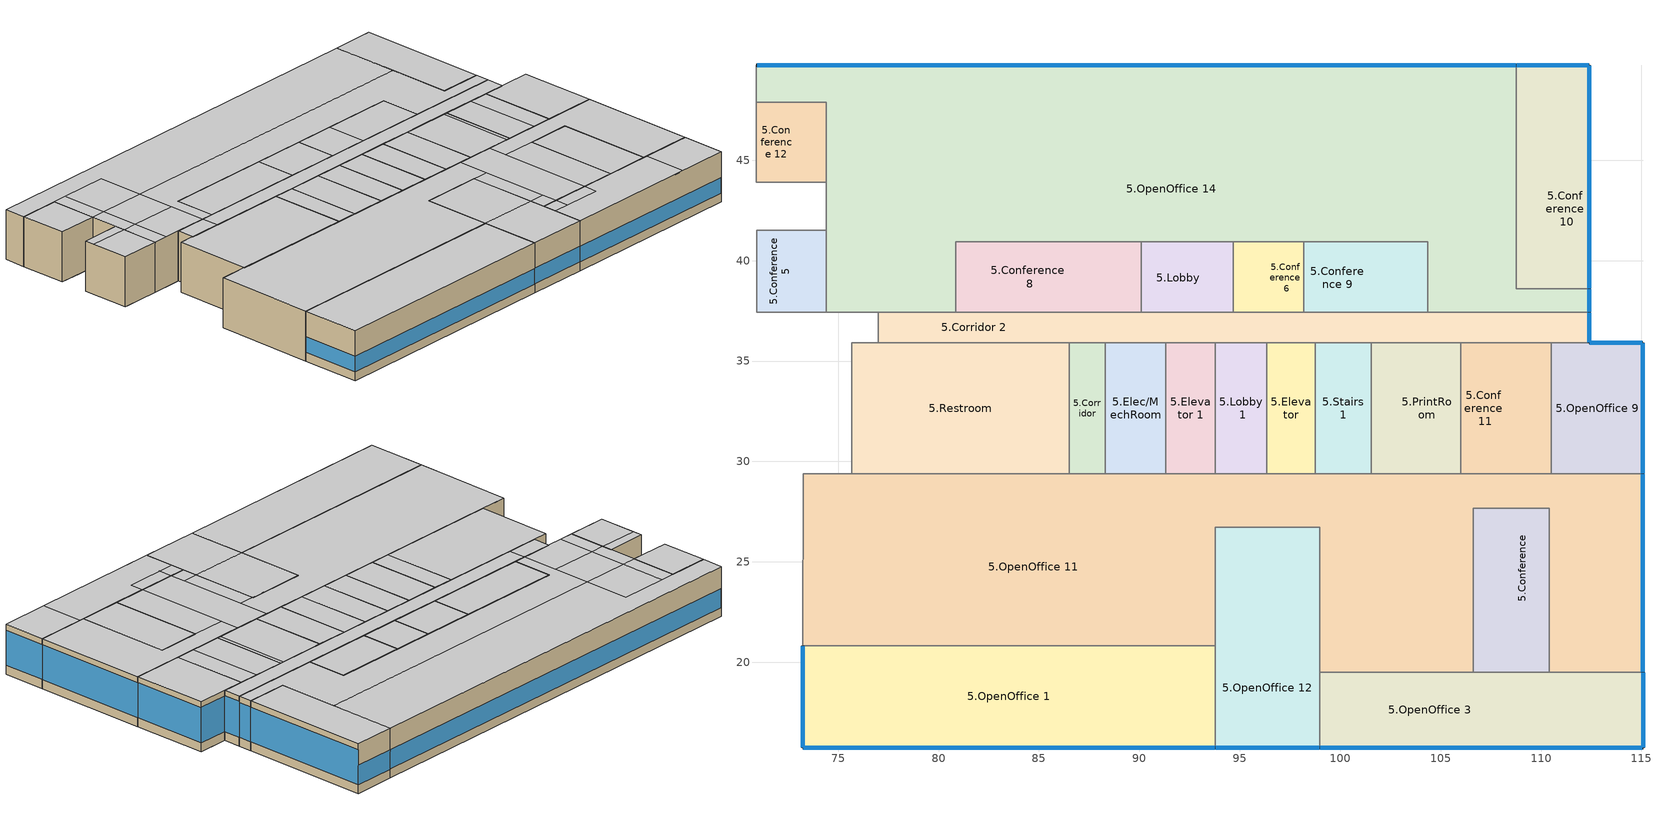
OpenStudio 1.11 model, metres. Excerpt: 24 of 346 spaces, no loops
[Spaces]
5.OpenOffice 1
 floor to 4.Conference 8: 93.77,20.83 93.77,15.75 73.24,15.75 73.24,20.83 z19.35
 wall outside: 73.24,20.83 73.24,15.75 93.77,15.75 z19.35:23.62
 wall to 5.OpenOffice 11: 93.77,20.83 73.24,20.83 z19.35:23.62
 wall to 5.OpenOffice 12: 93.77,15.75 93.77,20.83 z19.35:23.62
 window: 73.27,15.75 93.75,15.75 z20.12:21.43; 73.24,20.81 73.24,15.78 z20.12:21.44
 ceiling to 6.OpenOffice 10: 93.77,15.75 93.77,20.83 73.24,20.83 73.24,15.75 z23.62
5.OpenOffice 12
 floor to 4.Corridor 11: 98.97,25.76 98.97,21.68 93.77,21.68 93.77,25.76 z19.35
 floor to 4.Conference 8: 98.97,21.68 98.97,15.75 93.77,15.75 93.77,21.68 z19.35
 floor to 4.Conference 10: 98.97,26.71 98.97,25.76 96.34,25.76 96.34,26.71 z19.35
 floor to 4.Corridor 5: 96.34,26.71 96.34,25.76 93.77,25.76 93.77,26.71 z19.35
 wall outside: 93.77,15.75 98.97,15.75 z19.35:23.62
 wall to 5.OpenOffice 11: 98.97,19.51 98.97,26.71 93.77,26.71 93.77,25.76 93.77,20.83 z19.35:23.62
 wall to 5.OpenOffice 3: 98.97,15.75 98.97,19.51 z19.35:23.62
 window: 93.8,15.75 98.95,15.75 z20.12:21.44
 ceiling to 6.OpenOffice 19: 98.97,15.75 98.97,20.83 93.77,20.83 93.77,15.75 z23.62
 ceiling to 6.OpenOffice 1: 98.97,20.83 98.97,26.71 93.77,26.71 93.77,20.83 z23.62
5.OpenOffice 3
 floor to 4.Conference 8: 109.96,19.51 109.96,15.75 98.97,15.75 98.97,19.51 z19.35
 floor to 4.Conference 2: 115.08,19.51 115.08,15.75 109.96,15.75 109.96,19.51 z19.35
 wall outside: 98.97,15.75 115.08,15.75 115.08,19.51 z19.35:23.62
 wall to 5.OpenOffice 11: 106.62,19.51 98.97,19.51 / 115.08,19.51 110.41,19.51 z19.35:23.62
 wall to 5.Conference: 110.41,19.51 106.62,19.51 z19.35:23.62
 window: 99,15.75 115.05,15.75 z20.12:21.43; 115.08,15.78 115.08,19.49 z20.12:23.09
 ceiling to 6.OpenOffice 19: 110.74,15.75 110.74,19.51 103.64,19.51 103.64,18.29 98.97,18.29 98.97,15.75 z23.62; 100.35,18.29 100.35,19.51 98.97,19.51 98.97,18.29 z23.62
 ceiling to 6.Conference: 115.08,15.75 115.08,19.51 110.74,19.51 110.74,15.75 z23.62
 ceiling to 6.OpenOffice 16: 103.64,18.29 103.64,19.51 100.35,19.51 100.35,18.29 z23.62
5.OpenOffice 11
 floor to 4.Corridor 11: 106.62,25.76 106.62,21.68 98.97,21.68 98.97,25.76 z19.35; 77.75,29.38 77.75,25.76 93.77,25.76 93.77,21.68 75.68,21.68 75.68,29.38 z19.35
 floor to 4.Corridor 4: 75.68,25.76 75.68,21.68 73.24,21.68 73.26,25.76 z19.35
 floor to 4.Conference 3: 93.77,29.38 93.77,25.76 89.02,25.76 89.02,29.38 z19.35
 floor to 4.Conference 2: 115.08,29.38 115.08,19.51 110.41,19.51 110.41,27.67 109.96,27.67 109.96,29.38 z19.35
 floor to 4.Corridor 5: 96.34,29.38 96.34,26.71 93.77,26.71 93.77,29.38 z19.35
 floor to 4.Conference 10: 102.61,29.38 102.61,25.76 98.97,25.76 98.97,26.71 96.34,26.71 96.34,29.38 z19.35
 floor to 4.Conference 8: 93.77,21.68 93.77,20.83 73.24,20.83 73.24,21.68 z19.35; 106.62,21.68 106.62,19.51 98.97,19.51 98.97,21.68 z19.35
 floor to 4.Conference 7: 108.28,29.38 108.28,27.67 106.62,27.67 106.62,25.76 102.61,25.76 102.61,29.38 z19.35
 floor to 4.Corridor 8: 89.02,29.38 89.02,25.76 86.5,25.76 86.5,29.38 z19.35
 floor to 4.Conference: 86.5,29.38 86.5,25.76 77.75,25.76 77.75,29.38 z19.35
 floor to 4.Elec/MechRoom 1: 75.68,29.38 75.68,25.76 73.26,25.76 73.27,29.38 z19.35
 floor to 4.Corridor 6: 109.96,29.38 109.96,27.67 108.28,27.67 108.28,29.38 z19.35
 wall outside (Spandrel Wall Const): 115.08,19.51 115.08,29.38 z19.35:23.62
 wall to 5.Elevator 1: 93.77,29.38 91.32,29.38 z19.35:23.62
 wall to 5.Lobby 1: 96.34,29.38 93.77,29.38 z19.35:23.62
 wall to 5.Elevator: 98.75,29.38 96.34,29.38 z19.35:23.62
 wall to 5.Stairs 1: 101.54,29.38 98.75,29.38 z19.35:23.62
 wall to 5.PrintRoom: 106,29.38 102.61,29.38 101.54,29.38 z19.35:23.62
 wall to 5.Conference 11: 110.5,29.38 106,29.38 z19.35:23.62
 wall to 5.OpenOffice 9: 115.08,29.38 110.5,29.38 z19.35:23.62
 wall to 5.Conference: 106.62,19.51 106.62,27.67 110.41,27.67 110.41,19.51 z19.35:23.62
 wall to 5.OpenOffice 7: 73.27,29.38 73.24,20.83 z19.35:23.62
 wall to 5.Elec/MechRoom 1: 75.68,29.38 73.27,29.38 z19.35:23.62
 wall to 5.Restroom: 86.5,29.38 75.68,29.38 z19.35:23.62
 wall to 5.Corridor: 88.31,29.38 86.5,29.38 z19.35:23.62
 wall to 5.Elec/MechRoom: 91.32,29.38 88.31,29.38 z19.35:23.62
 window: 115.08,19.54 115.08,29.35 z20.12:23.09
 ceiling to 6.OpenOffice 19: 100.35,19.51 100.35,20.83 98.97,20.83 98.97,19.51 z23.62
 ceiling to 6.OpenOffice 13: 106.62,19.51 106.62,27.67 103.64,27.67 103.64,19.51 z23.62; 115.08,19.51 115.08,29.38 103.64,29.38 103.64,27.67 110.41,27.67 110.41,19.51 z23.62
 ceiling to 6.OpenOffice 16: 103.64,19.51 103.64,29.38 100.35,29.38 100.35,19.51 z23.62
 ceiling to 6.OpenOffice 1: 93.77,20.83 93.77,26.71 100.35,26.71 100.35,29.38 73.27,29.38 73.24,20.83 z23.62; 100.35,20.83 100.35,26.71 98.97,26.71 98.97,20.83 z23.62
5.Conference
 floor to 4.Conference 8: 106.62,21.68 109.96,21.68 109.96,19.51 106.62,19.51 z19.35
 floor to 4.Conference 2: 110.41,27.67 110.41,19.51 109.96,19.51 109.96,27.67 z19.35
 floor to 4.Conference 7: 108.28,27.67 108.28,25.76 106.62,25.76 106.62,27.67 z19.35
 floor to 4.Corridor 6: 109.96,27.67 109.96,21.68 108.28,21.68 108.28,27.67 z19.35
 floor to 4.Corridor 11: 108.28,25.76 108.28,21.68 106.62,21.68 106.62,25.76 z19.35
 ceiling to 6.OpenOffice 13: 110.41,19.51 110.41,27.67 106.62,27.67 106.62,19.51 z23.62
5.Restroom
 floor to 4.OpenOffice 8: 86.5,35.92 86.5,29.38 75.68,29.38 75.68,35.92 z19.35
 wall to 5.Elec/MechRoom 1: 75.68,35.92 75.68,29.38 z19.35:23.62
 wall to 5.Corridor 3: 77,35.92 75.68,35.92 z19.35:23.62
 wall to 5.Corridor 2: 86.5,35.92 77,35.92 z19.35:23.62
 wall to 5.Corridor: 86.5,29.38 86.5,35.92 z19.35:23.62
 ceiling to 6.Restroom: 86.5,29.38 86.5,35.92 75.68,35.92 75.68,29.38 z23.62
5.Corridor
 floor to 4.Corridor 9: 88.31,35.92 88.31,29.38 86.5,29.38 86.5,35.92 z19.35
 wall to 5.Corridor 2: 88.31,35.92 86.5,35.92 z19.35:23.62
 wall to 5.Elec/MechRoom: 88.31,29.38 88.31,35.92 z19.35:23.62
 ceiling to 6.Corridor 3: 88.31,29.38 88.31,35.92 86.5,35.92 86.5,29.38 z23.62
5.Elec/MechRoom
 floor to 4.Elec/MechRoom: 91.32,35.92 91.32,29.38 88.31,29.38 88.31,35.92 z19.35
 wall to 5.Elevator 1: 91.32,29.38 91.32,35.92 z19.35:23.62
 wall to 5.Corridor 2: 91.32,35.92 88.31,35.92 z19.35:23.62
 ceiling to 6.Elec/MechRoom 1: 91.32,29.38 91.32,35.92 88.31,35.92 88.31,29.38 z23.62
5.Elevator 1
 floor to 4.Elevator: 93.77,35.92 93.77,29.38 91.32,29.38 91.32,35.92 z19.35
 wall to 5.Corridor 2: 93.77,35.92 91.32,35.92 z19.35:23.62
 wall to 5.Lobby 1: 93.77,29.38 93.77,35.92 z19.35:23.62
 ceiling to 6.Elevator: 93.77,29.38 93.77,35.92 91.32,35.92 91.32,29.38 z23.62
5.Lobby 1
 floor to 4.Lobby 1: 96.34,35.92 96.34,29.38 93.77,29.38 93.77,35.92 z19.35
 wall to 5.Elevator: 96.34,29.38 96.34,35.92 z19.35:23.62
 wall to 5.Corridor 2: 96.34,35.92 93.77,35.92 z19.35:23.62
 ceiling to 6.Lobby: 96.34,29.38 96.34,35.92 93.77,35.92 93.77,29.38 z23.62
5.Elevator
 floor to 4.Elevator 1: 98.75,35.92 98.75,29.38 96.34,29.38 96.34,35.92 z19.35
 wall to 5.Stairs 1: 98.75,29.38 98.75,35.92 z19.35:23.62
 wall to 5.Corridor 2: 98.75,35.92 96.34,35.92 z19.35:23.62
 ceiling to 6.Elevator 1: 98.75,29.38 98.75,35.92 96.34,35.92 96.34,29.38 z23.62
5.Stairs 1
 floor to 4.Stairs: 101.54,35.92 101.54,29.38 98.75,29.38 98.75,35.92 z19.35
 wall to 5.PrintRoom: 101.54,29.38 101.54,35.92 z19.35:23.62
 wall to 5.Corridor 2: 101.54,35.92 98.75,35.92 z19.35:23.62
 ceiling to 6.Stair: 101.54,29.38 101.54,35.92 98.75,35.92 98.75,29.38 z23.62
5.PrintRoom
 floor to 4.OpenOffice 9: 102.61,35.92 102.61,29.38 101.54,29.38 101.54,35.92 z19.35
 floor to 4.Conference 7: 106,35.92 106,29.38 102.61,29.38 102.61,35.92 z19.35
 wall to 5.Conference 11: 106,29.38 106,35.92 z19.35:23.62
 wall to 5.Corridor 2: 106,35.92 102.61,35.92 101.54,35.92 z19.35:23.62
 ceiling to 6.PrintRoom: 105.68,29.38 105.68,35.92 101.54,35.92 101.54,29.38 z23.62
 ceiling to 6.OpenOffice 8: 106,29.38 106,35.92 105.68,35.92 105.68,29.38 z23.62
5.Conference 11
 floor to 4.Conference 7: 108.28,35.92 108.28,29.38 106,29.38 106,35.92 z19.35
 floor to 4.Corridor 6: 109.96,35.92 109.96,29.38 108.28,29.38 108.28,35.92 z19.35
 floor to 4.Conference 2: 110.5,35.92 110.5,29.38 109.96,29.38 109.96,35.92 z19.35
 wall to 5.Corridor 2: 110.5,35.92 106,35.92 z19.35:23.62
 wall to 5.OpenOffice 9: 110.5,29.38 110.5,35.92 z19.35:23.62
 ceiling to 6.OpenOffice 8: 108.75,29.38 108.75,35.92 106,35.92 106,29.38 z23.62
 ceiling to 6.OpenOffice 21: 110.5,29.38 110.5,35.92 108.75,35.92 108.75,29.38 z23.62
5.OpenOffice 9
 floor to 4.Conference 2: 115.08,35.92 115.08,29.38 110.5,29.38 110.5,35.92 z19.35
 wall outside (Spandrel Wall Const): 115.08,29.38 115.08,35.92 112.41,35.92 z19.35:23.62
 wall to 5.Corridor 2: 112.41,35.92 110.5,35.92 z19.35:23.62
 window: 115.05,35.92 112.44,35.92 z20.12:23.14; 115.08,29.4 115.08,35.89 z20.12:23.1
 ceiling to 6.OpenOffice 21: 115.08,29.38 115.08,35.92 110.5,35.92 110.5,29.38 z23.62
5.Corridor 2
 floor to 4.Corridor 7: 86.5,37.43 86.5,35.92 77,35.92 77,37.43 z19.35
 floor to 4.Conference 7: 102.61,37.43 108.28,37.43 108.28,35.92 102.61,35.92 z19.35
 floor to 4.Conference 2: 112.41,37.43 112.41,35.92 109.96,35.92 109.96,37.43 z19.35
 floor to 4.Corridor 6: 109.96,37.43 109.96,35.92 108.28,35.92 108.28,37.43 z19.35
 floor to 4.Storage: 93.77,37.43 93.77,35.92 88.31,35.92 88.31,37.43 z19.35
 floor to 4.Corridor: 96.34,37.43 96.34,35.92 93.77,35.92 93.77,37.43 z19.35; 102.61,37.43 102.61,35.92 101.54,35.92 101.54,37.43 z19.35
 floor to 4.Lobby: 101.54,37.43 101.54,35.92 96.34,35.92 96.34,37.43 z19.35
 floor to 4.Corridor 3: 88.31,37.43 88.31,35.92 86.5,35.92 86.5,37.43 z19.35
 wall outside (Spandrel Wall Const): 112.41,35.92 112.41,37.43 z19.35:23.62
 wall to 5.Corridor 3: 77,37.43 77,35.92 z19.35:23.62
 wall to 5.OpenOffice 14: 80.85,37.43 77,37.43 / 112.41,37.43 104.37,37.43 z19.35:23.62
 wall to 5.Conference 8: 90.09,37.43 80.85,37.43 z19.35:23.62
 wall to 5.Lobby: 94.66,37.43 90.09,37.43 z19.35:23.62
 wall to 5.Conference 6: 98.18,37.43 94.66,37.43 z19.35:23.62
 wall to 5.Conference 9: 104.37,37.43 98.18,37.43 z19.35:23.62
 window: 112.41,35.94 112.41,37.41 z20.12:23.18
 ceiling to 6.Corridor 2: 79.8,35.92 79.8,37.43 77,37.43 77,35.92 z23.62
 ceiling to 6.OpenOffice 11: 112.41,35.92 112.41,37.43 79.8,37.43 79.8,35.92 z23.62
5.OpenOffice 14
 floor to 4.Corridor: 108.28,42.67 108.28,40.85 104.37,40.85 104.37,40.93 88.31,40.93 88.31,42.67 z19.35
 floor to 4.Conference 9: 108.76,49.72 108.76,42.67 82.39,42.67 82.39,40.93 80.85,40.93 80.85,37.43 74.42,37.43 74.42,47.88 72.91,47.88 72.91,49.72 z19.35
 floor to 4.Conference 2: 112.41,38.61 112.41,37.43 109.96,37.43 109.96,38.61 z19.35
 floor to 4.OpenOffice 4: 86.5,42.67 86.5,40.93 82.39,40.93 82.39,42.67 z19.35
 floor to 4.Conference 7: 108.28,40.85 108.28,37.43 104.37,37.43 104.37,40.85 z19.35
 floor to 4.Corridor 6: 108.76,42.67 108.76,38.61 109.96,38.61 109.96,37.43 108.28,37.43 108.28,42.67 z19.35
 floor to 4.Corridor 3: 88.31,42.67 88.31,40.93 86.5,40.93 86.5,42.67 z19.35
 floor to 4.Conference 6: 72.91,49.72 72.91,47.88 70.93,47.88 70.93,49.72 z19.35
 wall outside (Spandrel Wall Const): 108.76,49.72 70.93,49.72 / 112.41,37.43 112.41,38.61 z19.35:23.62
 wall to 5.Conference 12: 70.93,47.88 74.42,47.88 74.42,43.89 z19.35:23.62
 wall to 5.BreakRoom 1: 70.93,49.72 70.93,47.88 z19.35:23.62
 wall to 5.Conference 10: 112.41,38.61 108.76,38.61 108.76,49.72 z19.35:23.62
 wall to 5.Conference 9: 98.18,40.93 104.37,40.93 104.37,37.43 z19.35:23.62
 wall to 5.Conference 6: 94.66,40.93 98.18,40.93 z19.35:23.62
 wall to 5.Lobby: 90.09,40.93 94.66,40.93 z19.35:23.62
 wall to 5.Conference 8: 80.85,37.43 80.85,40.93 90.09,40.93 z19.35:23.62
 wall to 5.Corridor 3: 74.42,37.43 77,37.43 z19.35:23.62
 wall to 5.Conference 5: 74.42,41.51 74.42,37.43 z19.35:23.62
 wall to 5.Storage: 74.42,43.89 74.42,41.51 z19.35:23.62
 window: 108.73,49.72 70.96,49.72 z20.12:21.75; 112.41,37.46 112.41,38.58 z20.12:23.09
 ceiling to 6.Storage: 75.65,40.66 75.65,43.89 74.42,43.89 74.42,40.66 z23.62
 ceiling to 6.OpenOffice 3: 79.8,40.66 79.8,43.89 75.65,43.89 75.65,40.66 z23.62
 ceiling to 6.Corridor 2: 75.65,37.43 75.65,40.66 74.42,40.66 74.42,37.43 z23.62
 ceiling to 6.OpenOffice 18: 79.8,43.89 79.8,47.88 75.65,47.88 75.65,43.89 z23.62
 ceiling to 6.OpenOffice 12: 79.8,37.43 79.8,40.66 75.65,40.66 75.65,37.43 z23.62
 ceiling to 6.OpenOffice 11: 112.41,37.43 112.41,38.61 108.76,38.61 108.76,43.89 79.8,43.89 79.8,37.43 80.85,37.43 80.85,40.93 104.37,40.93 104.37,37.43 z23.62
 ceiling to 6.Conference 4: 75.65,43.89 75.65,47.88 74.42,47.88 74.42,43.89 z23.62
 ceiling to 6.OpenOffice 2: 108.76,43.89 108.76,49.72 70.93,49.72 70.93,47.88 79.8,47.88 79.8,43.89 z23.62
5.Conference 5
 floor to 4.Corridor 1: 72.91,41.51 72.91,37.43 71.36,37.43 71.36,41.51 z19.35
 floor to 4.Storage 1: 71.36,41.51 71.36,37.43 70.93,37.43 70.93,41.51 z19.35
 floor to 4.Conference 9: 74.42,41.51 74.42,37.43 72.91,37.43 72.91,41.51 z19.35
 wall to 5.BreakRoom: 70.93,41.51 70.93,37.43 z19.35:23.62
 wall to 5.Storage: 74.42,41.51 70.93,41.51 z19.35:23.62
 wall to 5.Corridor 3: 70.93,37.43 74.42,37.43 z19.35:23.62
 ceiling to 6.Conference 8: 74.42,37.43 74.42,40.66 70.93,40.66 70.93,37.43 z23.62
 ceiling to 6.Storage: 74.42,40.66 74.42,41.51 70.93,41.51 70.93,40.66 z23.62
5.Conference 8
 floor to 4.Storage: 90.09,40.85 90.09,37.43 88.31,37.43 88.31,40.85 z19.35
 floor to 4.Conference 9: 82.39,40.93 82.39,37.43 80.85,37.43 80.85,40.93 z19.35
 floor to 4.OpenOffice 4: 86.5,40.93 86.5,37.43 82.39,37.43 82.39,40.93 z19.35
 floor to 4.Corridor: 90.09,40.93 90.09,40.85 88.31,40.85 88.31,40.93 z19.35
 floor to 4.Corridor 3: 88.31,40.93 88.31,37.43 86.5,37.43 86.5,40.93 z19.35
 wall to 5.Lobby: 90.09,37.43 90.09,40.93 z19.35:23.62
 ceiling to 6.OpenOffice 11: 90.09,37.43 90.09,40.93 80.85,40.93 80.85,37.43 z23.62
5.Lobby
 floor to 4.Storage: 93.77,40.85 93.77,37.43 90.09,37.43 90.09,40.85 z19.35
 floor to 4.Corridor: 94.66,40.93 94.66,37.43 93.77,37.43 93.77,40.85 90.09,40.85 90.09,40.93 z19.35
 wall to 5.Conference 6: 94.66,37.43 94.66,40.93 z19.35:23.62
 ceiling to 6.OpenOffice 11: 94.66,37.43 94.66,40.93 90.09,40.93 90.09,37.43 z23.62
5.Conference 6
 floor to 4.Lobby: 98.18,40.85 98.18,37.43 96.34,37.43 96.34,40.85 z19.35
 floor to 4.Corridor: 98.18,40.93 98.18,40.85 96.34,40.85 96.34,37.43 94.66,37.43 94.66,40.93 z19.35
 wall to 5.Conference 9: 98.18,37.43 98.18,40.93 z19.35:23.62
 ceiling to 6.OpenOffice 11: 98.18,37.43 98.18,40.93 94.66,40.93 94.66,37.43 z23.62
5.Conference 9
 floor to 4.Lobby: 101.54,40.85 101.54,37.43 98.18,37.43 98.18,40.85 z19.35
 floor to 4.Corridor: 104.37,40.93 104.37,40.85 102.61,40.85 102.61,37.43 101.54,37.43 101.54,40.85 98.18,40.85 98.18,40.93 z19.35
 floor to 4.Conference 7: 104.37,40.85 104.37,37.43 102.61,37.43 102.61,40.85 z19.35
 ceiling to 6.OpenOffice 11: 104.37,37.43 104.37,40.93 98.18,40.93 98.18,37.43 z23.62
5.Conference 10
 floor to 4.Conference 9: 112.41,49.72 112.41,46.55 109.96,46.55 109.96,42.67 108.76,42.67 108.76,49.72 z19.35
 floor to 4.Corridor 6: 109.96,42.67 109.96,38.61 108.76,38.61 108.76,42.67 z19.35
 floor to 4.Conference 2: 112.41,46.55 112.41,38.61 109.96,38.61 109.96,46.55 z19.35
 wall outside (Spandrel Wall Const): 112.41,38.61 112.41,49.72 108.76,49.72 z19.35:23.62
 window: 112.41,38.63 112.41,49.7 z20.12:23.09; 112.39,49.72 108.78,49.72 z20.12:21.77
 ceiling to 6.Conference 1: 112.41,38.61 112.41,49.72 108.76,49.72 108.76,38.61 z23.62
5.Conference 12
 floor to 4.Conference 6: 72.91,47.88 72.91,43.89 70.93,43.89 70.93,47.88 z19.35
 floor to 4.Conference 9: 74.42,47.88 74.42,43.89 72.91,43.89 72.91,47.88 z19.35
 wall to 5.Storage: 70.93,43.89 74.42,43.89 z19.35:23.62
 wall to 5.BreakRoom 1: 70.93,47.88 70.93,43.89 z19.35:23.62
 ceiling to 6.Conference 4: 74.42,43.89 74.42,47.88 70.93,47.88 70.93,43.89 z23.62
[Building]
Building 1: Space Type=OpenOffice; Default Construction Set=Proposed Construction Set; Default Schedule Set=90.1-2007 - Office - OpenOffice Schedule Set
[ClimateZones]
Climate Zone Institution Name 1=ASHRAE; Climate Zone Document Name 1=ANSI/ASHRAE Standard 169; Climate Zone Document Year 1=2006; Climate Zone Institution Name 2=CEC; Climate Zone Document Name 2=California Climate Zone Descriptions; Climate Zone Document Year 2=1995
[Site]
Denver Intl Ap: Latitude {deg}=39.83; Longitude {deg}=-104.65; Time Zone {hr}=-7; Elevation {m}=1650
[SizingPeriod:DesignDay] Barometric Pressure {Pa}=83011; Sky Clearness=0; Rain Indicator=0; Snow Indicator=0; Day of Month=21; Daylight Saving Time Indicator=0; Dry-Bulb Temperature Range Modifier Type=DefaultMultipliers
Name | Maximum Dry-Bulb Temperature {C} | Daily Dry-Bulb Temperature Range {deltaC} | Humidity Indicating Conditions at Maximum Dry-Bulb | Wind Speed {m/s} | Wind Direction {deg} | Month | Day Type | Humidity Indicating Type | Solar Model Indicator | ASHRAE Taub | ASHRAE Taud
Denver Intl Ap Ann Clg .4% Condns DP=>MDB | 19.9 | 15.2 | 16 | 4.2 | 80 | 7 | SummerDesignDay | Dewpoint | ASHRAETau | 0.424 | 2.012
Denver Intl Ap Ann Hum_n 99.6% Condns DP=>MCDB | -11.7 | 0 | -21.5 | 3.3 | 160 | 12 | WinterDesignDay | Dewpoint | ASHRAEClearSky
Denver Intl Ap Ann Htg 99.6% Condns DB | -17.4 | 0 | -17.4 | 3.3 | 160 | 12 | WinterDesignDay | Wetbulb | ASHRAEClearSky
Denver Intl Ap Ann Clg .4% Condns WB=>MDB | 27.3 | 15.2 | 18.3 | 4.2 | 80 | 7 | SummerDesignDay | Wetbulb | ASHRAETau | 0.424 | 2.012
[Construction]
ExtSlabCarpet 4in ClimateZone 1-8: MAT-CC05 4 HW CONCRETE, CP02 CARPET PAD
Exterior Door: F08 Metal surface, I01 25mm insulation board
Interior Ceiling: M11 100mm lightweight concrete, F05 Ceiling air space resistance, F16 Acoustic tile
Interior Door; Interior Partition: G05 25mm wood
Interior Floor: F16 Acoustic tile, F05 Ceiling air space resistance, M11 100mm lightweight concrete
Interior Wall: G01a 19mm gypsum board, F04 Wall air space resistance, G01a 19mm gypsum board
Interior Window: Clear 3mm
90.1-2007 Nonres 5B Skylight without Curb: Theoretical Glass [146]
VE 1-45 C: VE 1-45 WM
Spandrel Wall Const: MAT-SHEATH 1, Wall Insulation Spandrel, 1/2IN Gypsum 1
Precast Concrete Panel Wall Construction: MAT-SHEATH 1, Wall Insulation Precast concrete panels, 1/2IN Gypsum 1
R-30 Roof Construction: Roof Membrane 1, Roof Insulation [14]_R-value 30.0 (ft^2*h*R/Btu), Metal Decking 1
[Material] Thermal Absorptance=0.9
Name | Roughness | Thickness {m} | Conductivity {W/m-K} | Density {kg/m3} | Specific Heat {J/kg-K} | Solar Absorptance | Visible Absorptance
Wall Insulation Spandrel | MediumRough | 0.0508 | 0.0432 | 91 | 837 | 0.5 | 0.5
MAT-CC05 4 HW CONCRETE | Rough | 0.1016 | 1.311 | 2240 | 836.8 | 0.7 | 0.7
F08 Metal surface | Smooth | 0.0008 | 45.28 | 7824 | 500 | 0.7 | 0.7
I01 25mm insulation board | MediumRough | 0.0254 | 0.03 | 43 | 1210 | 0.7 | 0.7
M11 100mm lightweight concrete | MediumRough | 0.1016 | 0.53 | 1280 | 840 | 0.7 | 0.7
F16 Acoustic tile | MediumSmooth | 0.0191 | 0.06 | 368 | 590 | 0.7 | 0.7
G05 25mm wood | MediumSmooth | 0.0254 | 0.15 | 608 | 1630 | 0.7 | 0.7
G01a 19mm gypsum board | MediumSmooth | 0.019 | 0.16 | 800 | 1090 | 0.7 | 0.7
1/2IN Gypsum 1 | Smooth | 0.01271 | 0.16 | 784.9 | 830 | 0.92 | 0.92
Roof Membrane 1 | VeryRough | 0.0095 | 0.16 | 1121.29 | 1460 | 0.7 | 0.7
Metal Decking 1 | MediumSmooth | 0.001524 | 45.006 | 7680 | 418.4 | 0.7 | 0.3
Wall Insulation Precast concrete panels | MediumRough | 0.0949646 | 0.045 | 265 | 836.8 | 0.7 | 0.7
Roof Insulation [14]_R-value 30.0 (ft^2*h*R/Btu) | MediumRough | 0.258882 | 0.049 | 265 | 836.8 | 0.7 | 0.7
[Material:NoMass] Thermal Absorptance=0.9; Solar Absorptance=0.7
Name | Roughness | Thermal Resistance {m2-K/W} | Visible Absorptance
CP02 CARPET PAD | Smooth | 0.1 | 0.8
MAT-SHEATH 1 | Rough | 0.36256 | 0.7
[WindowMaterial:Glazing] Optical Data Type=SpectralAverage; Thickness {m}=0.003; Infrared Transmittance at Normal Incidence=0
Name | Solar Transmittance at Normal Incidence | Front Side Solar Reflectance at Normal Incidence | Back Side Solar Reflectance at Normal Incidence | Visible Transmittance at Normal Incidence | Front Side Visible Reflectance at Normal Incidence | Back Side Visible Reflectance at Normal Incidence | Front Side Infrared Hemispherical Emissivity | Back Side Infrared Hemispherical Emissivity | Conductivity {W/m-K} | Dirt Correction Factor for Solar and Visible Transmittance | Solar Diffusing
Clear 3mm | 0.837 | 0.075 | 0 | 0.898 | 0.081 | 0 | 0.84 | 0.84 | 0.9 | 1 | Yes
Theoretical Glass [146] | 0.481761 | 0.468239 | 0.468239 | 0.621562 | 0.328438 | 0.328438 | 0.9 | 0.9 | 0.03026
[WindowMaterial:SimpleGlazingSystem]
VE 1-45 WM: U-Factor {W/m2-K}=2.39623; Solar Heat Gain Coefficient=0.285; Visible Transmittance=0.336
[Material:AirGap]
Name | Thermal Resistance {m2-K/W}
F05 Ceiling air space resistance | 0.18
F04 Wall air space resistance | 0.15
[DefaultSurfaceConstructions]
Name | Floor Construction | Wall Construction | Roof Ceiling Construction
Default Surface Constructions 188 | Interior Floor | Interior Wall | Interior Ceiling
Default Surface Constructions 189 | ExtSlabCarpet 4in ClimateZone 1-8 | ExtSlabCarpet 4in ClimateZone 1-8 | ExtSlabCarpet 4in ClimateZone 1-8
Default Surface Constructions 187 adj ext wall insulation adj ext wall insulation adj roof insulation | ExtSlabCarpet 4in ClimateZone 1-8 | Precast Concrete Panel Wall Construction | R-30 Roof Construction
[DefaultSubSurfaceConstructions]
Name | Fixed Window Construction | Operable Window Construction | Door Construction | Skylight Construction | Tubular Daylight Dome Construction | Tubular Daylight Diffuser Construction
Default Sub Surface Constructions 125 | VE 1-45 C | VE 1-45 C | Exterior Door | 90.1-2007 Nonres 5B Skylight without Curb | Interior Window | Interior Window
Default Sub Surface Constructions 126 | Interior Window | Interior Window | Interior Door
[DefaultConstructionSet]
Proposed Construction Set: Default Exterior Surface Constructions=Default Surface Constructions 187 adj ext wall insulation adj ext wall insulation adj roof insulation; Default Interior Surface Constructions=Default Surface Constructions 188; Default Ground Contact Surface Constructions=Default Surface Constructions 189; Default Exterior SubSurface Constructions=Default Sub Surface Constructions 125; Default Interior SubSurface Constructions=Default Sub Surface Constructions 126; Interior Partition Construction=Interior Partition
[SpaceType] Standards Building Type=Office
Name | Default Schedule Set | Design Specification Outdoor Air Object | Standards Space Type
Conference | 90.1-2007 - Office - Conference Schedule Set | 90.1-2007 - Office - Conference Ventilation | Conference
Corridor | 90.1-2007 - Office - Corridor Schedule Set | 90.1-2007 - Office - Corridor Ventilation | Corridor
Elec/MechRoom | 90.1-2007 - Office - Elec/MechRoom Schedule Set | 90.1-2007 - Office - Elec/MechRoom Ventilation | Elec/MechRoom
Lobby | 90.1-2007 - Office - Lobby Schedule Set | 90.1-2007 - Office - Lobby Ventilation | Lobby
OpenOffice | 90.1-2007 - Office - OpenOffice Schedule Set | 90.1-2007 - Office - OpenOffice Ventilation | OpenOffice
PrintRoom | 90.1-2007 - Office - PrintRoom Schedule Set | 90.1-2007 - Office - PrintRoom Ventilation | PrintRoom
Restroom | 90.1-2007 - Office - Restroom Schedule Set | 90.1-2007 - Office - Restroom Ventilation | Restroom
Stair | 90.1-2007 - Office - Stair Schedule Set | 90.1-2007 - Office - Stair Ventilation | Stair
Elevator |  |  | Corridor
Stairs | 90.1-2007 - Retail - Back_Space Schedule Set | 90.1-2007 - Retail - Back_Space Ventilation | Stair
[DefaultScheduleSet]
Name | Number of People Schedule | People Activity Level Schedule | Lighting Schedule | Electric Equipment Schedule | Infiltration Schedule
90.1-2007 - Office - Conference Schedule Set; 90.1-2007 - Office - Corridor Schedule Set; 90.1-2007 - Office - Lobby Schedule Set; 90.1-2007 - Office - OpenOffice Schedule Set; 90.1-2007 - Office - PrintRoom Schedule Set; 90.1-2007 - Office - Restroom Schedule Set | Medium Office Bldg Occ | Medium Office Activity | Office Bldg Light | Medium Office Bldg Equip | Medium Office Infil Quarter On
90.1-2007 - Office - Elec/MechRoom Schedule Set |  |  | Office Bldg Light | Medium Office Bldg Equip | Medium Office Infil Quarter On
90.1-2007 - Office - Stair Schedule Set |  |  | Office Bldg Light |  | Medium Office Infil Quarter On
90.1-2007 - Retail - Back_Space Schedule Set | Retail Bldg Occ | Retail Activity | Retail Bldg Light | Retail Bldg Equip | Retail Infil Half On
[Lights:Definition] Design Level Calculation Method=Watts/Area
Name | Watts per Space Floor Area {W/m2}
90.1-2007 - Office - Conference Lights Definition | 6.78126
90.1-2007 - Office - Corridor Lights Definition | 5.27432
90.1-2007 - Office - Elec/MechRoom Lights Definition | 6.45835
90.1-2007 - Office - Lobby Lights Definition | 16.5764
90.1-2007 - Office - OpenOffice Lights Definition | 3.33681
90.1-2007 - Office - PrintRoom Lights Definition | 11.8403
90.1-2007 - Office - Restroom Lights Definition | 7.31946
90.1-2007 - Office - Stair Lights Definition | 3.65973
90.1-2007 - Retail - Back_Space Lights Definition | 8.61113
[Lights]
Name | Lights Definition | Space or SpaceType
90.1-2007 - Office - Conference Lights | 90.1-2007 - Office - Conference Lights Definition | Conference
90.1-2007 - Office - Corridor Lights | 90.1-2007 - Office - Corridor Lights Definition | Corridor
90.1-2007 - Office - Elec/MechRoom Lights | 90.1-2007 - Office - Elec/MechRoom Lights Definition | Elec/MechRoom
90.1-2007 - Office - Lobby Lights | 90.1-2007 - Office - Lobby Lights Definition | Lobby
90.1-2007 - Office - OpenOffice Lights | 90.1-2007 - Office - OpenOffice Lights Definition | OpenOffice
90.1-2007 - Office - PrintRoom Lights | 90.1-2007 - Office - PrintRoom Lights Definition | PrintRoom
90.1-2007 - Office - Restroom Lights | 90.1-2007 - Office - Restroom Lights Definition | Restroom
90.1-2007 - Office - Stair Lights | 90.1-2007 - Office - Stair Lights Definition | Stair
90.1-2007 - Retail - Back_Space Lights 1 | 90.1-2007 - Retail - Back_Space Lights Definition | Stairs
[DesignSpecification:OutdoorAir] Outdoor Air Method=Sum
Name | Outdoor Air Flow per Person {m3/s-person} | Outdoor Air Flow per Floor Area {m3/s-m2}
90.1-2007 - Office - Conference Ventilation; 90.1-2007 - Office - Lobby Ventilation; 90.1-2007 - Office - OpenOffice Ventilation | 0.00235974 | 0.0003048
90.1-2007 - Office - Corridor Ventilation; 90.1-2007 - Office - PrintRoom Ventilation; 90.1-2007 - Office - Restroom Ventilation; 90.1-2007 - Office - Stair Ventilation |  | 0.0003048
90.1-2007 - Office - Elec/MechRoom Ventilation; 90.1-2007 - Retail - Back_Space Ventilation |  | 0.0006096
[People:Definition] Number of People Calculation Method=People/Area; Fraction Radiant=0.3
Name | People per Space Floor Area {person/m2}
90.1-2007 - Office - Conference People Definition | 0.538196
90.1-2007 - Office - Corridor People Definition | 0.0107639
90.1-2007 - Office - Lobby People Definition; 90.1-2007 - Office - PrintRoom People Definition; 90.1-2007 - Office - Restroom People Definition | 0.107639
90.1-2007 - Office - OpenOffice People Definition | 0.0565105
90.1-2007 - Retail - Back_Space People Definition | 0.0358438
[People]
Name | People Definition | Space or SpaceType
90.1-2007 - Office - Conference People | 90.1-2007 - Office - Conference People Definition | Conference
90.1-2007 - Office - Corridor People | 90.1-2007 - Office - Corridor People Definition | Corridor
90.1-2007 - Office - Lobby People | 90.1-2007 - Office - Lobby People Definition | Lobby
90.1-2007 - Office - OpenOffice People | 90.1-2007 - Office - OpenOffice People Definition | OpenOffice
90.1-2007 - Office - PrintRoom People | 90.1-2007 - Office - PrintRoom People Definition | PrintRoom
90.1-2007 - Office - Restroom People | 90.1-2007 - Office - Restroom People Definition | Restroom
90.1-2007 - Retail - Back_Space People 1 | 90.1-2007 - Retail - Back_Space People Definition | Stairs
[SpaceInfiltration:DesignFlowRate] Design Flow Rate Calculation Method=Flow/ExteriorArea; Flow per Exterior Surface Area {m3/s-m2}=0.000226568
Name | Space or SpaceType
90.1-2007 - Office - Conference Infiltration | Conference
90.1-2007 - Office - Corridor Infiltration | Corridor
90.1-2007 - Office - Elec/MechRoom Infiltration | Elec/MechRoom
90.1-2007 - Office - Lobby Infiltration | Lobby
90.1-2007 - Office - OpenOffice Infiltration | OpenOffice
90.1-2007 - Office - PrintRoom Infiltration | PrintRoom
90.1-2007 - Office - Restroom Infiltration | Restroom
90.1-2007 - Office - Stair Infiltration | Stair
90.1-2007 - Retail - Back_Space Infiltration 1 | Stairs
[ElectricEquipment:Definition] Design Level Calculation Method=Watts/Area
Name | Watts per Space Floor Area {W/m2}
90.1-2007 - Office - Conference Electric Equipment Definition | 3.98265
90.1-2007 - Office - Corridor Electric Equipment Definition | 1.72223
90.1-2007 - Office - Elec/MechRoom Electric Equipment Definition | 2.90626
90.1-2007 - Office - Lobby Electric Equipment Definition; 90.1-2007 - Office - Restroom Electric Equipment Definition | 0.753474
90.1-2007 - Office - OpenOffice Electric Equipment Definition | 7.64238
90.1-2007 - Office - PrintRoom Electric Equipment Definition | 30.0313
Elevator Load | 107.639
90.1-2007 - Retail - Back_Space Electric Equipment Definition | 5.8771
[ElectricEquipment]
Name | Electric Equipment Definition | Space or SpaceType | Schedule
90.1-2007 - Office - Conference Electric Equipment | 90.1-2007 - Office - Conference Electric Equipment Definition | Conference
90.1-2007 - Office - Corridor Electric Equipment | 90.1-2007 - Office - Corridor Electric Equipment Definition | Corridor
90.1-2007 - Office - Elec/MechRoom Electric Equipment | 90.1-2007 - Office - Elec/MechRoom Electric Equipment Definition | Elec/MechRoom
90.1-2007 - Office - Lobby Electric Equipment | 90.1-2007 - Office - Lobby Electric Equipment Definition | Lobby
90.1-2007 - Office - OpenOffice Electric Equipment | 90.1-2007 - Office - OpenOffice Electric Equipment Definition | OpenOffice
90.1-2007 - Office - PrintRoom Electric Equipment | 90.1-2007 - Office - PrintRoom Electric Equipment Definition | PrintRoom
90.1-2007 - Office - Restroom Electric Equipment | 90.1-2007 - Office - Restroom Electric Equipment Definition | Restroom
Electric Equipment 1 | Elevator Load | Elevator | Elevator Commerical Sch
90.1-2007 - Retail - Back_Space Electric Equipment 1 | 90.1-2007 - Retail - Back_Space Electric Equipment Definition | Stairs
[ThermostatSetpoint:DualSetpoint]
Name | Heating Setpoint Temperature Schedule | Cooling Setpoint Temperature Schedule
5.Corridor Zone Thermostat; 5.OpenOffice 1 Zone Thermostat; 5.Conference Zone Thermostat; 5.OpenOffice 3 Zone Thermostat; 5.Restroom Zone Thermostat; 5.Conference 5 Zone Thermostat; 5.Lobby Zone Thermostat; 5.Lobby 1 Zone Thermostat; 5.Conference 6 Zone Thermostat; 5.Corridor 2 Zone Thermostat; 5.OpenOffice 9 Zone Thermostat; 5.Conference 8 Zone Thermostat; 5.PrintRoom Zone Thermostat; 5.Conference 9 Zone Thermostat; 5.Conference 10 Zone Thermostat; 5.OpenOffice 11 Zone Thermostat; 5.OpenOffice 12 Zone Thermostat; 5.Conference 11 Zone Thermostat; 5.Conference 12 Zone Thermostat; 5.OpenOffice 14 Zone Thermostat | Medium Office HtgSetp | Medium Office ClgSetp
5.Elec/MechRoom Zone Thermostat; 5.Stairs 1 Zone Thermostat | Unit Heater Htg Sch | Unit Heater Clg Sch
[Space] Building Story=5
Name | Thermal Zone | Space Type
5.OpenOffice 1 | 5.OpenOffice 1 Zone
5.OpenOffice 12 | 5.OpenOffice 12 Zone
5.OpenOffice 3 | 5.OpenOffice 3 Zone
5.OpenOffice 11 | 5.OpenOffice 11 Zone
5.Conference | 5.Conference Zone | Conference
5.Restroom | 5.Restroom Zone | Restroom
5.Corridor | 5.Corridor Zone | Corridor
5.Elec/MechRoom | 5.Elec/MechRoom Zone | Elec/MechRoom
5.Elevator 1 | 5.Elevator 1 Zone | Elevator
5.Lobby 1 | 5.Lobby 1 Zone | Lobby
5.Elevator | 5.Elevator Zone | Elevator
5.Stairs 1 | 5.Stairs 1 Zone | Stairs
5.PrintRoom | 5.PrintRoom Zone | PrintRoom
5.Conference 11 | 5.Conference 11 Zone | Conference
5.OpenOffice 9 | 5.OpenOffice 9 Zone
5.Corridor 2 | 5.Corridor 2 Zone | Corridor
5.OpenOffice 14 | 5.OpenOffice 14 Zone
5.Conference 5 | 5.Conference 5 Zone | Conference
5.Conference 8 | 5.Conference 8 Zone | Conference
5.Lobby | 5.Lobby Zone | Lobby
5.Conference 6 | 5.Conference 6 Zone | Conference
5.Conference 9 | 5.Conference 9 Zone | Conference
5.Conference 10 | 5.Conference 10 Zone | Conference
5.Conference 12 | 5.Conference 12 Zone | Conference
[BuildingStory]
5
[ThermalZone] Use Ideal Air Loads=No
Name | Thermostat
5.Corridor Zone | 5.Corridor Zone Thermostat
5.OpenOffice 1 Zone | 5.OpenOffice 1 Zone Thermostat
5.Elec/MechRoom Zone | 5.Elec/MechRoom Zone Thermostat
5.Conference Zone | 5.Conference Zone Thermostat
5.OpenOffice 3 Zone | 5.OpenOffice 3 Zone Thermostat
5.Restroom Zone | 5.Restroom Zone Thermostat
5.Conference 5 Zone | 5.Conference 5 Zone Thermostat
5.Lobby Zone | 5.Lobby Zone Thermostat
5.Lobby 1 Zone | 5.Lobby 1 Zone Thermostat
5.Stairs 1 Zone | 5.Stairs 1 Zone Thermostat
5.Conference 6 Zone | 5.Conference 6 Zone Thermostat
5.Corridor 2 Zone | 5.Corridor 2 Zone Thermostat
5.OpenOffice 9 Zone | 5.OpenOffice 9 Zone Thermostat
5.Conference 8 Zone | 5.Conference 8 Zone Thermostat
5.Elevator Zone; 5.Elevator 1 Zone
5.PrintRoom Zone | 5.PrintRoom Zone Thermostat
5.Conference 9 Zone | 5.Conference 9 Zone Thermostat
5.Conference 10 Zone | 5.Conference 10 Zone Thermostat
5.OpenOffice 11 Zone | 5.OpenOffice 11 Zone Thermostat
5.OpenOffice 12 Zone | 5.OpenOffice 12 Zone Thermostat
5.Conference 11 Zone | 5.Conference 11 Zone Thermostat
5.Conference 12 Zone | 5.Conference 12 Zone Thermostat
5.OpenOffice 14 Zone | 5.OpenOffice 14 Zone Thermostat
[Schedule:Ruleset]
Name | Default Day Schedule | Summer Design Day Schedule | Winter Design Day Schedule
Office Bldg Light | Office Bldg Light Default Schedule | Office Bldg Light Summer Design Day | Office Bldg Light Winter Design Day
Medium Office HtgSetp | Medium Office HtgSetp Default Schedule | Medium Office HtgSetp Summer Design Day | Medium Office HtgSetp Winter Design Day
Medium Office ClgSetp | Medium Office ClgSetp Default Schedule | Medium Office ClgSetp Summer Design Day | Medium Office ClgSetp Winter Design Day
Medium Office Bldg Occ | Medium Office Bldg Occ Default Schedule | Medium Office Bldg Occ Summer Design Day | Medium Office Bldg Occ Winter Design Day
Medium Office Activity | Medium Office Activity Default Schedule | Medium Office Activity Summer Design Day | Medium Office Activity Winter Design Day
Medium Office Infil Quarter On | Medium Office Infil Quarter On Default Schedule | Medium Office Infil Quarter On Summer Design Day | Medium Office Infil Quarter On Winter Design Day
Medium Office Bldg Equip | Medium Office Bldg Equip Default Schedule | Medium Office Bldg Equip Summer Design Day | Medium Office Bldg Equip Winter Design Day
Unit Heater Htg Sch | Schedule Day 15
Unit Heater Clg Sch | Schedule Day 16
Elevator Commerical Sch | Schedule Day 17
Retail Bldg Occ | Retail Bldg Occ Default Schedule | Retail Bldg Occ Summer Design Day | Retail Bldg Occ Winter Design Day
Retail Activity | Retail Activity Default Schedule | Retail Activity Summer Design Day | Retail Activity Winter Design Day
Retail Bldg Light | Retail Bldg Light Default Schedule | Retail Bldg Light Summer Design Day | Retail Bldg Light Winter Design Day
Retail Bldg Equip | Retail Bldg Equip Default Schedule | Retail Bldg Equip Summer Design Day | Retail Bldg Equip Winter Design Day
Retail Infil Half On | Retail Infil Half On Default Schedule | Retail Infil Half On Summer Design Day | Retail Infil Half On Winter Design Day
[Schedule:Day]
Office Bldg Light Default Schedule: 5, 0, 0.05, 7, 0, 0.1, 8, 0, 0.3, 17, 0, 0.9, 18, 0, 0.7, 20, 0, 0.5, 22, 0, 0.3, 23, 0, 0.1, 24, 0, 0.05
Office Bldg Light Summer Design Day; Medium Office Infil Quarter On Rule 1 Day Schedule; Medium Office Bldg Equip Summer Design Day; Retail Bldg Occ Summer Design Day; Retail Bldg Occ Winter Design Day; Retail Bldg Light Summer Design Day; Retail Bldg Equip Summer Design Day; Retail Infil Half On Winter Design Day: 24, 0, 1
Office Bldg Light Winter Design Day; Medium Office Bldg Occ Winter Design Day; Medium Office Bldg Occ Rule 1 Day Schedule; Medium Office Bldg Equip Winter Design Day; Schedule Day 17; Retail Bldg Light Winter Design Day; Retail Bldg Equip Winter Design Day: 24, 0, 0
Office Bldg Light Rule 1 Day Schedule: 24, 0, 0.05
Office Bldg Light Rule 2 Day Schedule: 6, 0, 0.05, 8, 0, 0.1, 14, 0, 0.5, 17, 0, 0.15, 24, 0, 0.05
Medium Office HtgSetp Default Schedule: 6, 0, 21, 22, 0, 21, 24, 0, 21
Medium Office HtgSetp Summer Design Day: 24, 0, 15.6
Medium Office HtgSetp Winter Design Day; Medium Office HtgSetp Rule 1 Day Schedule: 24, 0, 21
Medium Office HtgSetp Rule 2 Day Schedule: 6, 0, 21, 18, 0, 21, 24, 0, 21
Medium Office ClgSetp Default Schedule; Medium Office ClgSetp Summer Design Day: 6, 0, 26.7, 22, 0, 24, 24, 0, 26.7
Medium Office ClgSetp Winter Design Day; Medium Office ClgSetp Rule 1 Day Schedule: 24, 0, 26.7
Medium Office ClgSetp Rule 2 Day Schedule: 6, 0, 26.7, 18, 0, 24, 24, 0, 26.7
Medium Office Bldg Occ Default Schedule: 6, 0, 0, 7, 0, 0.1, 8, 0, 0.2, 12, 0, 0.95, 13, 0, 0.5, 17, 0, 0.95, 18, 0, 0.7, 20, 0, 0.4, 22, 0, 0.1, 24, 0, 0.05
Medium Office Bldg Occ Summer Design Day: 6, 0, 0, 22, 0, 1, 24, 0, 0.05
Medium Office Bldg Occ Rule 2 Day Schedule: 6, 0, 0, 8, 0, 0.1, 14, 0, 0.5, 17, 0, 0.1, 24, 0, 0
Medium Office Activity Default Schedule; Medium Office Activity Summer Design Day; Medium Office Activity Winter Design Day; Retail Activity Default Schedule; Retail Activity Summer Design Day; Retail Activity Winter Design Day: 24, 0, 120
Medium Office Infil Quarter On Default Schedule; Medium Office Infil Quarter On Summer Design Day: 6, 0, 1, 22, 0, 0.25, 24, 0, 1
Medium Office Infil Quarter On Winter Design Day; Medium Office Infil Quarter On Rule 2 Day Schedule: 6, 0, 1, 18, 0, 0.25, 24, 0, 1
Medium Office Bldg Equip Default Schedule: 8, 0, 0.4, 12, 0, 0.9, 13, 0, 0.8, 17, 0, 0.9, 18, 0, 0.8, 20, 0, 0.6, 22, 0, 0.5, 24, 0, 0.4
Medium Office Bldg Equip Rule 1 Day Schedule: 24, 0, 0.3
Medium Office Bldg Equip Rule 2 Day Schedule: 6, 0, 0.3, 8, 0, 0.4, 14, 0, 0.5, 17, 0, 0.35, 24, 0, 0.3
Schedule Day 15: 24, 0, 10
Schedule Day 16: 24, 0, 93.3333
Schedule Day 18: 5, 0, 0, 19, 0, 0.9, 20, 0, 0.5, 24, 0, 0
Retail Bldg Occ Default Schedule: 7, 0, 0, 8, 0, 0.1, 9, 0, 0.2, 11, 0, 0.5, 15, 0, 0.7, 16, 0, 0.8, 17, 0, 0.7, 19, 0, 0.5, 21, 0, 0.3, 24, 0, 0
Retail Bldg Light Default Schedule: 7, 0, 0.05, 8, 0, 0.2, 9, 0, 0.5, 18, 0, 0.9, 20, 0, 0.6, 21, 0, 0.5, 22, 0, 0.2, 24, 0, 0.05
Retail Bldg Equip Default Schedule: 7, 0, 0.2, 8, 0, 0.4, 9, 0, 0.7, 18, 0, 0.9, 20, 0, 0.8, 21, 0, 0.7, 22, 0, 0.4, 24, 0, 0.2
Retail Infil Half On Default Schedule; Retail Infil Half On Summer Design Day: 6, 0, 1, 21, 0, 0.5, 24, 0, 1
Retail Bldg Light Rule 2 Day Schedule: 7, 0, 0.05, 8, 0, 0.1, 9, 0, 0.3, 10, 0, 0.6, 18, 0, 0.9, 19, 0, 0.5, 21, 0, 0.3, 22, 0, 0.1, 24, 0, 0.05
Retail Bldg Light Rule 1 Day Schedule: 8, 0, 0.05, 10, 0, 0.1, 12, 0, 0.4, 17, 0, 0.6, 18, 0, 0.4, 19, 0, 0.2, 24, 0, 0.05
Retail Infil Half On Rule 2 Day Schedule: 6, 0, 1, 22, 0, 0.5, 24, 0, 1
Retail Bldg Equip Rule 2 Day Schedule: 7, 0, 0.15, 8, 0, 0.3, 9, 0, 0.5, 10, 0, 0.8, 18, 0, 0.9, 19, 0, 0.7, 21, 0, 0.5, 22, 0, 0.3, 24, 0, 0.15
Retail Bldg Occ Rule 2 Day Schedule: 7, 0, 0, 8, 0, 0.1, 9, 0, 0.2, 10, 0, 0.5, 11, 0, 0.6, 17, 0, 0.8, 18, 0, 0.6, 21, 0, 0.2, 22, 0, 0.1, 24, 0, 0
Retail Bldg Equip Rule 1 Day Schedule: 8, 0, 0.15, 10, 0, 0.3, 12, 0, 0.6, 17, 0, 0.8, 18, 0, 0.6, 19, 0, 0.4, 24, 0, 0.15
Retail Bldg Occ Rule 1 Day Schedule: 9, 0, 0, 10, 0, 0.1, 12, 0, 0.2, 17, 0, 0.4, 18, 0, 0.2, 19, 0, 0.1, 24, 0, 0
Retail Infil Half On Rule 1 Day Schedule: 8, 0, 1, 17, 0, 0.5, 24, 0, 1
[Schedule:Rule]
Name | Schedule Ruleset | Rule Order | Day Schedule | Apply Sunday | Apply Monday | Apply Tuesday | Apply Wednesday | Apply Thursday | Apply Friday | Apply Saturday | Date Specification Type | Start Month | Start Day | End Month | End Day
Office Bldg Light Rule 1 | Office Bldg Light | 0 | Office Bldg Light Rule 1 Day Schedule | Yes | No | No | No | No | No | No | DateRange | 1 | 1 | 12 | 31
Office Bldg Light Rule 2 | Office Bldg Light | 1 | Office Bldg Light Rule 2 Day Schedule | No | No | No | No | No | No | Yes | DateRange | 1 | 1 | 12 | 31
Medium Office HtgSetp Rule 1 | Medium Office HtgSetp | 0 | Medium Office HtgSetp Rule 1 Day Schedule | Yes | No | No | No | No | No | No | DateRange | 1 | 1 | 12 | 31
Medium Office HtgSetp Rule 2 | Medium Office HtgSetp | 1 | Medium Office HtgSetp Rule 2 Day Schedule | No | No | No | No | No | No | Yes | DateRange | 1 | 1 | 12 | 31
Medium Office ClgSetp Rule 1 | Medium Office ClgSetp | 0 | Medium Office ClgSetp Rule 1 Day Schedule | Yes | No | No | No | No | No | No | DateRange | 1 | 1 | 12 | 31
Medium Office ClgSetp Rule 2 | Medium Office ClgSetp | 1 | Medium Office ClgSetp Rule 2 Day Schedule | No | No | No | No | No | No | Yes | DateRange | 1 | 1 | 12 | 31
Medium Office Bldg Occ Rule 1 | Medium Office Bldg Occ | 0 | Medium Office Bldg Occ Rule 1 Day Schedule | Yes | No | No | No | No | No | No | DateRange | 1 | 1 | 12 | 31
Medium Office Bldg Occ Rule 2 | Medium Office Bldg Occ | 1 | Medium Office Bldg Occ Rule 2 Day Schedule | No | No | No | No | No | No | Yes | DateRange | 1 | 1 | 12 | 31
Medium Office Infil Quarter On Rule 1 | Medium Office Infil Quarter On | 0 | Medium Office Infil Quarter On Rule 1 Day Schedule | Yes | No | No | No | No | No | No | DateRange | 1 | 1 | 12 | 31
Medium Office Infil Quarter On Rule 2 | Medium Office Infil Quarter On | 1 | Medium Office Infil Quarter On Rule 2 Day Schedule | No | No | No | No | No | No | Yes | DateRange | 1 | 1 | 12 | 31
Medium Office Bldg Equip Rule 1 | Medium Office Bldg Equip | 0 | Medium Office Bldg Equip Rule 1 Day Schedule | Yes | No | No | No | No | No | No | DateRange | 1 | 1 | 12 | 31
Medium Office Bldg Equip Rule 2 | Medium Office Bldg Equip | 1 | Medium Office Bldg Equip Rule 2 Day Schedule | No | No | No | No | No | No | Yes | DateRange | 1 | 1 | 12 | 31
Schedule Rule 6 | Elevator Commerical Sch | 0 | Schedule Day 18 |  | Yes | Yes | Yes | Yes | Yes
Retail Bldg Light Rule 2 | Retail Bldg Light | 1 | Retail Bldg Light Rule 2 Day Schedule | No | No | No | No | No | No | Yes | DateRange | 1 | 1 | 12 | 31
Retail Bldg Light Rule 1 | Retail Bldg Light | 0 | Retail Bldg Light Rule 1 Day Schedule | Yes | No | No | No | No | No | No | DateRange | 1 | 1 | 12 | 31
Retail Infil Half On Rule 2 | Retail Infil Half On | 1 | Retail Infil Half On Rule 2 Day Schedule | No | No | No | No | No | No | Yes | DateRange | 1 | 1 | 12 | 31
Retail Bldg Equip Rule 2 | Retail Bldg Equip | 1 | Retail Bldg Equip Rule 2 Day Schedule | No | No | No | No | No | No | Yes | DateRange | 1 | 1 | 12 | 31
Retail Bldg Occ Rule 2 | Retail Bldg Occ | 1 | Retail Bldg Occ Rule 2 Day Schedule | No | No | No | No | No | No | Yes | DateRange | 1 | 1 | 12 | 31
Retail Bldg Equip Rule 1 | Retail Bldg Equip | 0 | Retail Bldg Equip Rule 1 Day Schedule | Yes | No | No | No | No | No | No | DateRange | 1 | 1 | 12 | 31
Retail Bldg Occ Rule 1 | Retail Bldg Occ | 0 | Retail Bldg Occ Rule 1 Day Schedule | Yes | No | No | No | No | No | No | DateRange | 1 | 1 | 12 | 31
Retail Infil Half On Rule 1 | Retail Infil Half On | 0 | Retail Infil Half On Rule 1 Day Schedule | Yes | No | No | No | No | No | No | DateRange | 1 | 1 | 12 | 31
